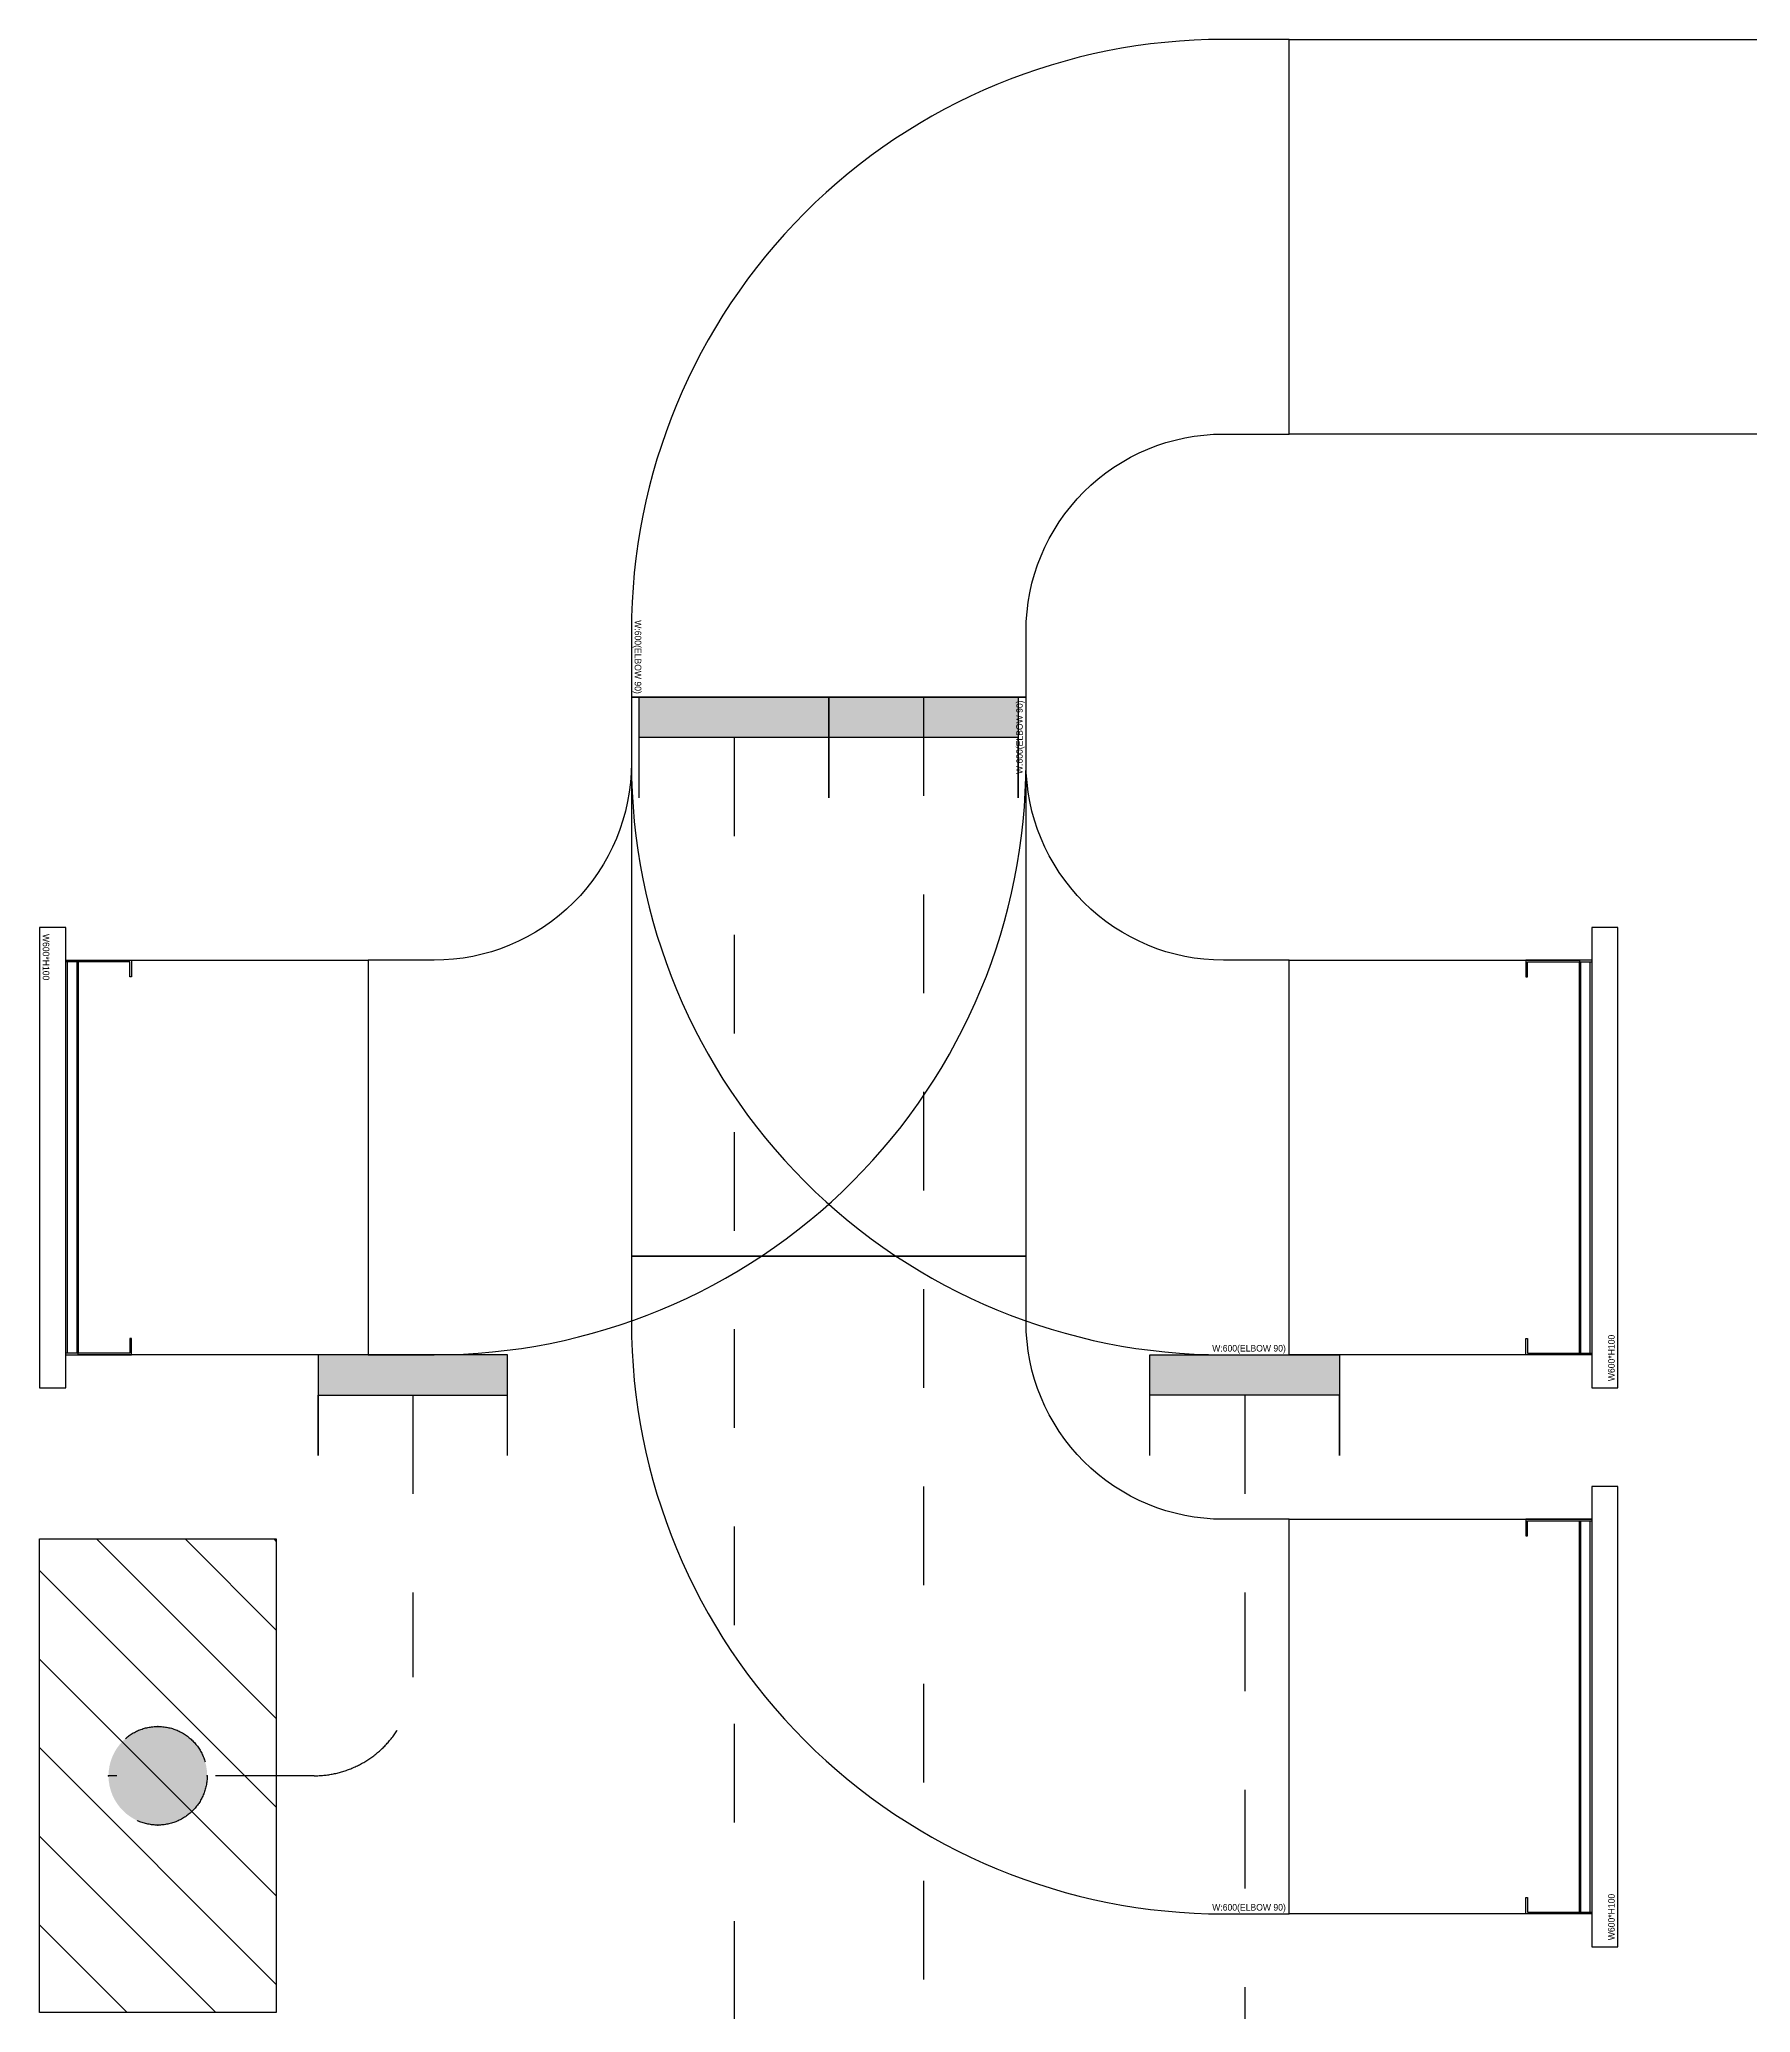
# Model space of a CAD drawing. Header units: millimetres. Extents: x 88028 to 500787, y -530175 to 1035835.
# Drawn here: x 267150 to 269752, y -305300 to -302300 of the extents above; entities that cross this region are included whole.
import ezdxf
from ezdxf.enums import TextEntityAlignment as Align
from ezdxf.xclip import XClip

# ---------------------------------------------------------------- set-up
doc = ezdxf.new("R2010")
doc.units = ezdxf.units.MM
doc.header["$LTSCALE"] = 150
doc.header["$XCLIPFRAME"] = 0
doc.linetypes.add('D1', pattern=[3, 1, -1, 1])
for name, color, linetype in [('------01 Distribution Panel', 3, 'Continuous'), ('-----00 LV_CABLE', 2, 'Continuous'), ('-----26 Electrical Cable Tray', 200, 'Continuous'), ('-----26 Electrical Cable Tray_건물(UPS)', 100, 'Continuous'), ('-----26 Electrical Cable Tray_건물(일반)', 20, 'Continuous')]:
    doc.layers.add(name, color=color, linetype=linetype)
doc.styles.get("Standard").update_dxf_attribs({"font": ''})
doc.styles.get('Standard').set_extended_font_data('Dotum')

# ---------------------------------------------------------------- blocks, each defined once
blk = doc.blocks.new('*U8')
at = {"color": 0}
blk.add_lwpolyline([(0, 0), (-100, 0, -0.414214), (-400, 300), (-400, 400), (-1000, 400), (-1000, 300, 0.414214), (-100, -600), (0, -600)], format="xyb", close=True, dxfattribs=at)
blk.add_text('W:600(ELBOW 90)', height=10, dxfattribs=at).set_placement((-5, -590), align=Align.MIDDLE_RIGHT)
blk = doc.blocks.new('A02')
h = blk.add_hatch()
h.set_pattern_fill('ANSI31', color=256, scale=25, style=0)
h.set_pattern_definition([(45, (-2000, -19200), (-56.1266, 56.1266), [])])
h.paths.add_polyline_path([(-300, 300), (-300, 0), (300, 0), (300, 300)])
blk.add_lwpolyline([(300, 0), (-300, 0), (-300, 300), (300, 300)], close=True)
blk = doc.blocks.new('*U10')
at = {"linetype": 'Continuous', "ltscale": 0.1}
for p, q in [((-250, 56.6), (-250, 58.6)), ((-200, 56.6), (-200, 58.6)), ((-150, 56.6), (-150, 58.6)), ((-100, 56.6), (-100, 58.6)), ((-50, 56.6), (-50, 58.6)), ((0, 56.6), (0, 58.6)), ((50, 56.6), (50, 58.6)), ((100, 56.6), (100, 58.6)), ((150, 56.6), (150, 58.6)), ((200, 56.6), (200, 58.6)), ((250, 56.6), (250, 58.6))]:
    blk.add_line(p, q, dxfattribs=at)
for points in [[(-300, 40), (-300, 140), (-275, 140), (-275, 137.4), (-297.4, 137.4), (-297.4, 40)], [(300, 40), (300, 140), (275, 140), (275, 137.4), (297.4, 137.4), (297.4, 40)], [(-297.4, 58.6), (297.4, 58.6)], [(-297.4, 56.6), (297.4, 56.6)], [(297.4, 42.6), (-297.4, 42.6)]]:
    blk.add_lwpolyline(points, dxfattribs=at)
blk.add_lwpolyline([(350, 0), (350, 40), (-350, 40), (-350, 0)], close=True, dxfattribs=at)
blk.add_text('W600*H100', height=10, dxfattribs=at).set_placement((-340, 10), align=Align.MIDDLE_LEFT)
blk = doc.blocks.new('O08')
blk.add_hatch(color=256).paths.add_polyline_path([(120, 51), (-120, 51), (-120, 0), (120, 0)])
blk.add_lwpolyline([(120, 127.5), (120, 0), (-120, 0), (-120, 127.5), (-120, 51), (120, 51)])
blk = doc.blocks.new('11')
at = {"linetype": 'D1'}
h = blk.add_hatch(color=256, dxfattribs=at)
edge = h.paths.add_edge_path()
edge.add_arc((0, 0), 75, 0, 360)
blk.add_circle((0, 0), 75, dxfattribs=at)
for p in [(0, 75), (-75, 0), (75, 0), (0, -75)]:
    blk.add_point(p, dxfattribs=at)
blk = doc.blocks.new('A$C61218776')
at = {"layer": '-----00 LV_CABLE', "linetype": 'D1', "elevation": 0}
for points in [[(43444, -42745), (43444, -45585, 0.414214), (43744, -45885), (44245, -45885)], [(43156, -42806.2), (43156, -45585, -0.414214), (42856, -45885), (42367.6, -45885)], [(42667.6, -43806.2), (42667.6, -44235, -0.414214), (42517.6, -44385), (42205, -44385)], [(43932.4, -43806.2), (43932.4, -45015, 0.414214), (44082.4, -45165), (44395, -45165)]]:
    blk.add_lwpolyline(points, format="xyb", dxfattribs=at)
at = {"layer": '-----26 Electrical Cable Tray', "elevation": 0}
for points in [[(44000, -42345), (44000, -41745), (50000, -41745), (50000, -42345)], [(43000, -43595), (43600, -43595), (43600, -42745), (43000, -42745)], [(44000, -43995), (44460, -43995), (44460, -44595), (44000, -44595)]]:
    blk.add_lwpolyline(points, close=True, dxfattribs=at)
at = {"layer": '-----26 Electrical Cable Tray_건물(UPS)', "elevation": 0}
for points in [[(44000, -42345), (44000, -41745), (50000, -41745), (50000, -42345)], [(44441.4, -43745), (44000, -43745), (44000, -43145), (44441.4, -43145)]]:
    blk.add_lwpolyline(points, close=True, dxfattribs=at)
at = {"layer": '-----26 Electrical Cable Tray_건물(일반)', "elevation": 0}
blk.add_lwpolyline([(44000, -42345), (44000, -41745), (50000, -41745), (50000, -42345)], close=True, dxfattribs=at)
at = {"layer": '-----26 Electrical Cable Tray_건물(일반)'}
blk.add_lwpolyline([(42158.6, -43145), (42600, -43145), (42600, -43745), (42158.6, -43745)], close=True, dxfattribs=at)
at = {"layer": '------01 Distribution Panel', "xscale": 1.2, "yscale": 1.2, "zscale": 1.2, "rotation": 270}
blk.add_blockref('A02', (42100, -44385), dxfattribs=at)
at = {"layer": '-----00 LV_CABLE', "linetype": 'D1', "yscale": 1.2, "zscale": 1.2, "rotation": 180}
for p, xscale in [((43156, -42745), 1.2), ((43444, -42745), 1.2), ((42667.6, -43745), -1.2), ((43932.4, -43745), 1.2)]:
    blk.add_blockref('O08', p, dxfattribs=dict(at, xscale=xscale))
at = {"layer": '-----00 LV_CABLE', "linetype": 'D1'}
blk.add_blockref('11', (42280, -44385), dxfattribs=at)
at = {"layer": '-----26 Electrical Cable Tray'}
for name, p, rotation in [('*U8', (43600, -42745), 270), ('*U10', (44500, -44295), 89.99999999999999)]:
    blk.add_blockref(name, p, dxfattribs=dict(at, rotation=rotation))
blk.add_blockref('*U8', (44000, -43995), dxfattribs=at)
at = {"layer": '-----26 Electrical Cable Tray_건물(UPS)'}
for name, p, rotation in [('*U8', (43600, -42745), 270), ('*U10', (44500, -43445), 89.99999999999999)]:
    blk.add_blockref(name, p, dxfattribs=dict(at, rotation=rotation))
blk.add_blockref('*U8', (44000, -43145), dxfattribs=at)
at = {"layer": '-----26 Electrical Cable Tray_건물(일반)'}
for name, p, rotation in [('*U8', (43600, -42745), 270), ('*U8', (43000, -42745), 90), ('*U10', (42100, -43445), 270)]:
    blk.add_blockref(name, p, dxfattribs=dict(at, rotation=rotation))

msp = doc.modelspace()

# ---------------------------------------------------------------- block references
ref = msp.add_blockref('A$C61218776', (225050, -260555))
XClip(ref).set_block_clipping_path([(31900.0000000001, -88294.983052245), (136900.0000000001, -14294.983052245)])

doc.saveas('drawing.dxf')
